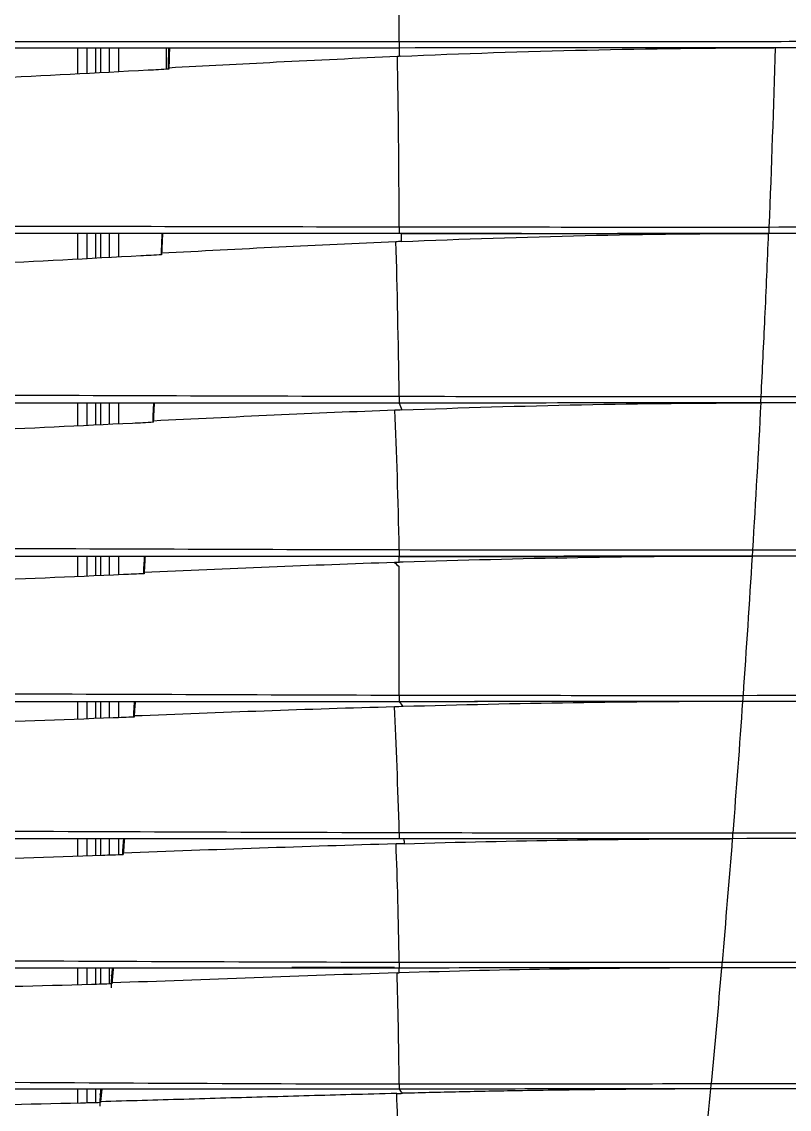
# Model space of a CAD drawing. Header units: millimetres. Extents: x 11242 to 497835, y 4200 to 105100.
# Drawn here: x 279405.5 to 279500.6, y 46053 to 46187.7 of the extents above; entities that cross this region are included whole.
import ezdxf

# ---------------------------------------------------------------- set-up
doc = ezdxf.new("R2010")
doc.units = ezdxf.units.MM
doc.header["$LTSCALE"] = 200
doc.layers.add('# LG-AIRCON', color=240, linetype='Continuous')
doc.layers.add('# 냉난방설비', color=4, linetype='Continuous')

# ---------------------------------------------------------------- blocks, each defined once
blk = doc.blocks.new('A$C7F214049')
at = {"layer": '# LG-AIRCON', "color": 0}
for p, q in [((992.45, 185.8), (992.45, 189)), ((993.57, 189), (993.57, 185.86)), ((994.68, 185.91), (994.68, 189)), ((995.28, 189), (995.28, 185.94)), ((996.39, 186), (996.39, 189)), ((997.5, 189), (997.5, 186.06)), ((1003.45, 186.36), (1003.45, 189)), ((1003.69, 187.15), (1003.71, 187.61)), ((992.45, 162.85), (992.45, 166)), ((993.57, 166), (993.57, 162.91)), ((994.68, 162.96), (994.68, 166)), ((995.28, 166), (995.28, 162.99)), ((996.39, 163.05), (996.39, 166)), ((997.5, 166), (997.5, 163.11)), ((1002.82, 164.63), (1002.79, 163.9)), ((1002.82, 164.54), (1002.8, 164.03)), ((992.45, 142.19), (992.45, 145)), ((993.57, 145), (993.57, 142.24)), ((994.68, 142.29), (994.68, 145)), ((995.28, 145), (995.28, 142.32)), ((996.39, 142.37), (996.39, 145)), ((997.5, 145), (997.5, 142.42)), ((992.45, 123.52), (992.45, 126)), ((993.57, 125.98), (993.57, 123.55)), ((994.68, 123.61), (994.68, 126)), ((995.28, 125.98), (995.28, 123.62)), ((996.39, 123.68), (996.39, 126)), ((997.5, 125.98), (997.5, 123.71)), ((1000.65, 125.13), (1000.61, 124.46)), ((1000.65, 125.03), (1000.62, 124.55)), ((992.45, 105.82), (992.45, 107.98)), ((993.57, 107.98), (993.57, 105.86)), ((994.68, 105.9), (994.68, 107.98)), ((995.28, 107.98), (995.28, 105.93)), ((996.39, 105.96), (996.39, 107.98)), ((997.5, 107.98), (997.5, 106)), ((992.45, 88.89), (992.45, 90.97)), ((993.57, 91), (993.57, 88.95)), ((994.68, 88.95), (994.68, 90.97)), ((995.28, 91), (995.28, 89)), ((996.39, 89), (996.39, 90.97)), ((997.5, 91), (997.5, 89.06)), ((998.07, 90.34), (998.02, 89.73)), ((998.06, 90.22), (998.02, 89.81)), ((992.45, 72.91), (992.45, 74.97)), ((993.57, 74.99), (993.57, 72.95)), ((994.68, 72.96), (994.68, 74.97)), ((995.28, 74.99), (995.28, 72.99)), ((996.39, 73.01), (996.39, 74.97)), ((1031.68, 75.05), (1018.98, 75.05)), ((1071.94, 75.03), (1071.94, 75.03)), ((992.45, 58.27), (992.45, 60)), ((993.57, 60), (993.57, 58.29)), ((994.68, 58.31), (994.68, 60)), ((995.28, 60), (995.28, 59.73))]:
    blk.add_line(p, q, dxfattribs=at)
for points, degree in [([(1032.29, 189.8), (1032.31, 197.86), (1032.31, 205.93), (1032.29, 214)], 3), ([(1003.75, 189), (1003.73, 188.32), (1003.71, 187.63)], 2), ([(1003.82, 189), (1003.79, 188.19), (1003.77, 187.38), (1003.74, 186.56)], 3), ([(1032.29, 189.8), (1042.83, 189.8), (1053.37, 189.81), (1063.9, 189.82)], 3), ([(1032.29, 189), (1032.29, 188.66), (1032.29, 188.32), (1032.29, 187.98)], 3), ([(1032.41, 187.98), (1047.82, 188.65), (1063.3, 189.02), (1078.7, 189.03)], 3), ([(1078.87, 189.03), (1078.65, 181.64), (1078.39, 174.23), (1078.09, 166.82)], 3), ([(1032.07, 187.97), (1032.14, 187.97), (1032.22, 187.98), (1032.29, 187.98)], 3), ([(1032.29, 166.84), (1032.25, 174.39), (1032.18, 181.7), (1032.07, 187.97)], 3), ([(1032.41, 187.98), (1032.37, 187.98), (1032.33, 187.98), (1032.29, 187.98)], 3), ([(1003.74, 186.56), (1003.74, 186.5), (1003.74, 186.44), (1003.75, 186.38)], 3), ([(1002.88, 166), (1002.85, 165.29), (1002.82, 164.57)], 2), ([(1002.96, 166), (1002.92, 165.19), (1002.89, 164.37), (1002.85, 163.56)], 3), ([(1032.29, 166.84), (1047.57, 166.82), (1062.84, 166.81), (1078.09, 166.82)], 3), ([(1047.44, 166.01), (1042.39, 166.01), (1037.34, 166), (1032.29, 166)], 3), ([(1032.52, 166), (1032.54, 165.67), (1032.55, 165.35), (1032.54, 165.02)], 3), ([(1032.54, 165.02), (1047.7, 165.66), (1062.91, 166.02), (1078.05, 166.03)], 3), ([(1078.05, 166.03), (1071.81, 166.03), (1065.57, 166.02), (1059.32, 166.02)], 3), ([(1078.05, 166.03), (1078.05, 166.03)], 1), ([(1031.88, 164.99), (1022.18, 164.59), (1012.51, 164.08), (1002.85, 163.56)], 3), ([(1032.54, 165.02), (1032.32, 165.01), (1032.1, 165), (1031.88, 164.99)], 3), ([(1032.29, 145.85), (1032.18, 152.71), (1032.05, 159.29), (1031.88, 164.99)], 3), ([(1002.85, 163.56), (1002.85, 163.5), (1002.85, 163.44), (1002.85, 163.38)], 3), ([(1032.29, 145.85), (1047.25, 145.82), (1062.2, 145.81), (1077.12, 145.82)], 3), ([(1001.84, 145), (1001.81, 144.41), (1001.78, 143.83)], 2), ([(1001.93, 144.98), (1001.89, 144.25), (1001.85, 143.52), (1001.81, 142.78)], 3), ([(1077.08, 145.03), (1062.17, 145.02), (1047.23, 145.01), (1032.29, 145)], 3), ([(1032.29, 145), (1032.4, 144.71), (1032.51, 144.43), (1032.62, 144.15)], 3), ([(1032.62, 144.15), (1047.43, 144.71), (1062.3, 145.02), (1077.08, 145.03)], 3), ([(1077.08, 145.03), (1076.77, 138.97), (1076.43, 132.89), (1076.06, 126.81)], 3), ([(1077.08, 145.03), (1077.08, 145.03), (1077.08, 145.03), (1077.08, 145.03)], 3), ([(1001.78, 143.83), (1001.75, 143.3)], 1), ([(1001.78, 143.79), (1001.77, 143.61), (1001.76, 143.44), (1001.75, 143.26)], 3), ([(1031.76, 144.12), (1021.76, 143.75), (1011.78, 143.27), (1001.81, 142.78)], 3), ([(1032.62, 144.15), (1032.33, 144.14), (1032.05, 144.13), (1031.76, 144.12)], 3), ([(1032.29, 126.84), (1032.14, 133.07), (1031.98, 139.02), (1031.76, 144.12)], 3), ([(1001.81, 142.78), (1001.81, 142.73), (1001.81, 142.67), (1001.81, 142.62)], 3), ([(1032.29, 126.84), (1046.89, 126.82), (1061.49, 126.8), (1076.06, 126.81)], 3), ([(1076.06, 126.81), (1094.24, 126.82), (1112.39, 126.83), (1130.49, 126.84)], 3), ([(1000.71, 126), (1000.68, 125.54), (1000.65, 125.08)], 2), ([(1075.79, 126.03), (1061.31, 126.02), (1046.8, 126.01), (1032.29, 126)], 3), ([(1032.29, 125.27), (1032.29, 125.51), (1032.29, 125.75), (1032.29, 126)], 3), ([(1076.01, 126.03), (1061.64, 126.02), (1047.19, 125.76), (1032.79, 125.28)], 3), ([(1076.01, 126.03), (1075.66, 120.3), (1075.28, 114.53), (1074.88, 108.79)], 3), ([(1075.79, 126.03), (1075.86, 126.03), (1075.94, 126.03), (1076.01, 126.03)], 3), ([(1130.49, 126.07), (1112.38, 126.06), (1094.21, 126.04), (1076.01, 126.03)], 3), ([(1076.01, 126.03), (1076.01, 126.03)], 1), ([(1031.7, 125.25), (1021.35, 124.9), (1011.01, 124.47), (1000.68, 124.01)], 3), ([(1000.68, 124.01), (1000.68, 123.96), (1000.68, 123.91), (1000.68, 123.85)], 3), ([(1032.29, 125.27), (1032.09, 125.26), (1031.9, 125.25), (1031.7, 125.25)], 3), ([(1031.7, 125.25), (1031.9, 125.06), (1032.09, 124.88), (1032.29, 124.69)], 3), ([(1032.79, 125.28), (1032.62, 125.28), (1032.45, 125.27), (1032.29, 125.27)], 3), ([(999.46, 108), (999.43, 107.66), (999.41, 107.33)], 2), ([(1032.29, 108.82), (1046.5, 108.79), (1060.7, 108.78), (1074.88, 108.79)], 3), ([(1074.82, 108.03), (1060.66, 108.02), (1046.48, 108.01), (1032.29, 108)], 3), ([(1032.29, 108), (1032.45, 107.79), (1032.62, 107.59), (1032.79, 107.39)], 3), ([(1074.82, 108.03), (1060.86, 108.02), (1046.8, 107.8), (1032.79, 107.39)], 3), ([(1074.82, 108.03), (1074.44, 102.6), (1074.04, 97.15), (1073.61, 91.73)], 3), ([(1130.49, 108.07), (1111.99, 108.06), (1093.42, 108.04), (1074.82, 108.03)], 3), ([(1074.82, 108.03), (1074.82, 108.03), (1074.82, 108.03), (1074.82, 108.03)], 3), ([(1074.88, 108.79), (1093.46, 108.8), (1112, 108.81), (1130.49, 108.82)], 3), ([(999.41, 107.28), (999.4, 107.13), (999.39, 106.99), (999.38, 106.85)], 3), ([(1031.68, 107.36), (1020.91, 107.06), (1010.17, 106.65), (999.43, 106.23)], 3), ([(1032.79, 107.4), (1032.42, 107.39), (1032.05, 107.37), (1031.68, 107.36)], 3), ([(1032.29, 91.79), (1032.12, 97.38), (1031.93, 102.75), (1031.68, 107.36)], 3), ([(999.43, 106.23), (999.44, 106.19), (999.44, 106.14), (999.44, 106.09)], 3), ([(1032.29, 91.79), (1046.07, 91.76), (1059.85, 91.74), (1073.61, 91.75)], 3), ([(1073.61, 91.75), (1092.61, 91.77), (1111.58, 91.79), (1130.49, 91.8)], 3), ([(998.12, 91), (998.09, 90.64), (998.06, 90.28)], 2), ([(998.24, 91), (998.19, 90.42), (998.14, 89.83), (998.09, 89.25)], 3), ([(1031.89, 90.38), (1020.61, 90.07), (1009.34, 89.65), (998.09, 89.25)], 3), ([(1032.91, 90.41), (1032.57, 90.4), (1032.23, 90.39), (1031.89, 90.38)], 3), ([(1032.29, 75.73), (1032.19, 80.97), (1032.07, 86.02), (1031.89, 90.38)], 3), ([(1073.3, 91.03), (1059.64, 91.02), (1045.97, 91.01), (1032.29, 91)], 3), ([(1032.83, 91), (1032.87, 90.8), (1032.89, 90.61), (1032.91, 90.41)], 3), ([(1032.91, 90.41), (1046.38, 90.79), (1059.87, 91.02), (1073.29, 91.03)], 3), ([(1073.55, 91.03), (1073.15, 85.91), (1072.72, 80.78), (1072.28, 75.7)], 3), ([(1073.55, 91.03), (1073.47, 91.03), (1073.38, 91.03), (1073.3, 91.03)], 3), ([(1130.49, 91.07), (1111.56, 91.05), (1092.57, 91.04), (1073.55, 91.03)], 3), ([(998.09, 89.25), (998.1, 89.19), (998.1, 89.13), (998.1, 89.08)], 3), ([(1032.29, 75.73), (1045.63, 75.71), (1058.96, 75.71), (1072.28, 75.72)], 3), ([(1072.28, 75.72), (1098.82, 75.75), (1125.3, 75.77), (1151.66, 75.81)], 3), ([(996.73, 75), (996.69, 74.55), (996.65, 74.1)], 2), ([(996.85, 74.98), (996.8, 74.38), (996.74, 73.77), (996.69, 73.16)], 3), ([(1032.01, 74.4), (1020.19, 74.03), (1008.43, 73.55), (996.69, 73.16)], 3), ([(1032.01, 74.4), (1032.1, 74.4), (1032.19, 74.4), (1032.29, 74.4)], 3), ([(1032.29, 60.65), (1032.23, 65.55), (1032.15, 70.32), (1032.01, 74.4)], 3), ([(1071.94, 75.03), (1058.74, 75.02), (1045.52, 75.01), (1032.29, 75)], 3), ([(1032.29, 74.4), (1032.29, 74.6), (1032.29, 74.8), (1032.29, 75)], 3), ([(1072.22, 75.03), (1071.8, 70.22), (1071.37, 65.42), (1070.92, 60.68)], 3), ([(1072.1, 75.03), (1072.05, 75.03), (1072, 75.03), (1071.94, 75.03)], 3), ([(1072.22, 75.03), (1072.18, 75.03), (1072.14, 75.03), (1072.1, 75.03)], 3), ([(1151.55, 75.08), (1125.21, 75.06), (1098.74, 75.05), (1072.22, 75.03)], 3), ([(996.65, 74.09), (996.61, 73.47)], 1), ([(996.65, 74.05), (996.64, 73.84), (996.63, 73.64), (996.61, 73.44)], 3), ([(996.69, 73.16), (996.69, 73.12), (996.69, 73.08), (996.69, 73.04)], 3), ([(1032.29, 60.64), (1045.17, 60.64), (1058.05, 60.67), (1070.92, 60.68)], 3), ([(1070.92, 60.68), (1097.45, 60.71), (1123.94, 60.75), (1150.34, 60.79)], 3), ([(995.24, 59.35), (995.21, 58.79)], 1), ([(995.24, 59.32), (995.23, 59.13), (995.22, 58.95), (995.21, 58.76)], 3), ([(995.31, 60), (995.28, 59.69), (995.24, 59.37)], 2), ([(995.43, 60), (995.38, 59.48), (995.33, 58.96), (995.28, 58.44)], 3), ([(1031.98, 59.46), (1032.22, 59.47), (1032.45, 59.47), (1032.68, 59.48)], 3), ([(1032.29, 46.64), (1032.21, 51.09), (1032.12, 55.49), (1031.98, 59.46)], 3), ([(1070.61, 60.03), (1057.84, 60.02), (1045.07, 60.01), (1032.29, 60)], 3), ([(1032.68, 59.48), (1032.55, 59.65), (1032.42, 59.82), (1032.29, 60)], 3), ([(1070.85, 60.03), (1070.42, 55.53), (1069.98, 51.04), (1069.54, 46.65)], 3), ([(1070.55, 60.03), (1070.56, 60.03)], 1), ([(1070.85, 60.03), (1070.77, 60.03), (1070.69, 60.03), (1070.61, 60.03)], 3), ([(1150.24, 60.08), (1123.85, 60.06), (1097.37, 60.04), (1070.85, 60.03)], 3), ([(995.28, 58.44), (995.28, 58.4), (995.28, 58.36), (995.28, 58.32)], 3)]:
    blk.add_open_spline(points, degree=degree, dxfattribs=at)
for points, knots in [([(923.8, 189.8), (941.89, 189.8), (959.98, 189.8), (996.14, 189.8), (1014.22, 189.8), (1032.29, 189.8)], [0, 0, 0, 0, 0.5, 0.5, 1, 1, 1, 1]), ([(1032.29, 189), (1014.22, 189), (996.14, 189), (959.98, 189), (941.89, 189), (923.8, 189)], [0, 0, 0, 0, 0.5, 0.5, 1, 1, 1, 1]), ([(1003.71, 187.61), (1003.71, 187.66), (1003.71, 187.71), (1003.72, 188.08), (1003.74, 188.41), (1003.75, 188.83), (1003.75, 188.91), (1003.75, 189)], [0, 0, 0, 0, 0.105618, 0.105618, 0.816744, 0.816744, 1, 1, 1, 1]), ([(1032.29, 189.8), (1032.29, 189.71), (1032.29, 189.53), (1032.29, 189.27), (1032.29, 189.05), (1032.29, 189.02), (1032.29, 189)], [0, 0, 0, 0, 0.200582, 0.434189, 0.700711, 1, 1, 1, 1]), ([(1157.89, 189.09), (1147.51, 189.08), (1137.08, 189.07), (1116.19, 189.06), (1105.73, 189.05), (1074.31, 189.03), (1053.31, 189.01), (1032.29, 189)], [0, 0, 0, 0, 0.25, 0.25, 0.5, 0.5, 1, 1, 1, 1]), ([(1063.9, 189.82), (1074.39, 189.82), (1084.86, 189.83), (1099.34, 189.84), (1103.37, 189.84), (1107.39, 189.84)], [0, 0, 0, 0, 0.722222, 0.722222, 1, 1, 1, 1]), ([(1003.74, 186.56), (1008.19, 186.8), (1012.64, 187.04), (1022.08, 187.52), (1027.07, 187.76), (1032.07, 187.97)], [0, 0, 0, 0, 0.47145, 0.47145, 1, 1, 1, 1]), ([(1003.75, 186.38), (1002.89, 186.33), (995.58, 185.94), (981.83, 185.21), (962.47, 184.31), (943.05, 183.67), (930.08, 183.5), (923.59, 183.5)], [0, 0, 0, 0, 0.032047, 0.274035, 0.516024, 0.758012, 1, 1, 1, 1]), ([(1003.69, 186.37), (1003.69, 186.38), (1003.69, 186.38), (1003.69, 186.49), (1003.69, 186.6), (1003.69, 186.8), (1003.69, 186.89), (1003.69, 187.04), (1003.69, 187.11), (1003.69, 187.15)], [0, 0, 0, 0, 0.008299, 0.008299, 0.338366, 0.338366, 0.669206, 0.669206, 1, 1, 1, 1]), ([(1032.29, 166), (1014.07, 166), (995.83, 166), (959.36, 166), (941.12, 166), (922.88, 166)], [0, 0, 0, 0, 0.5, 0.5, 1, 1, 1, 1]), ([(922.92, 167.02), (941.16, 167.02), (959.39, 167), (995.85, 166.92), (1014.08, 166.87), (1032.29, 166.84)], [0, 0, 0, 0, 0.5, 0.5, 1, 1, 1, 1]), ([(1002.88, 166), (1002.88, 165.95), (1002.88, 165.91), (1002.87, 165.64), (1002.86, 165.42), (1002.84, 164.98), (1002.83, 164.76), (1002.82, 164.54)], [0, 0, 0, 0, 0.096424, 0.096424, 0.548292, 0.548292, 1, 1, 1, 1]), ([(1032.29, 166.84), (1032.29, 166.75), (1032.29, 166.56), (1032.29, 166.29), (1032.29, 166.05), (1032.29, 166.02), (1032.29, 166)], [0, 0, 0, 0, 0.201469, 0.435378, 0.701607, 1, 1, 1, 1]), ([(1032.52, 166), (1037.44, 166), (1047.42, 166.01), (1062.6, 166.02), (1072.85, 166.03), (1078.05, 166.03)], [0, 0, 0, 0, 0.323657, 0.656978, 1, 1, 1, 1]), ([(1077.12, 145.82), (1077.29, 149.06), (1077.62, 155.8), (1077.91, 162.54), (1078.05, 166.03)], [0, 0, 0, 0, 0.480537, 1, 1, 1, 1]), ([(1078.09, 166.82), (1078.09, 166.69), (1078.08, 166.43), (1078.06, 166.1), (1078.06, 166.06), (1078.05, 166.03)], [0, 0, 0, 0, 0.313258, 0.646434, 1, 1, 1, 1]), ([(1157.11, 166.09), (1144.03, 166.08), (1130.86, 166.07), (1104.49, 166.05), (1091.28, 166.04), (1078.05, 166.03)], [0, 0, 0, 0, 0.5, 0.5, 1, 1, 1, 1]), ([(1078.09, 166.82), (1091.33, 166.83), (1104.56, 166.84), (1130.96, 166.86), (1144.14, 166.86), (1157.25, 166.87)], [0, 0, 0, 0, 0.5, 0.5, 1, 1, 1, 1]), ([(1002.85, 163.38), (1002, 163.33), (994.68, 162.94), (980.92, 162.21), (961.53, 161.31), (942.1, 160.67), (929.12, 160.5), (922.62, 160.5)], [0, 0, 0, 0, 0.032102, 0.274077, 0.516051, 0.758026, 1, 1, 1, 1]), ([(1002.8, 164.03), (1002.8, 163.99), (1002.79, 163.93), (1002.79, 163.79), (1002.79, 163.71), (1002.79, 163.54), (1002.79, 163.46), (1002.79, 163.38)], [0, 0, 0, 0, 0.349868, 0.349868, 0.699793, 0.699793, 1, 1, 1, 1]), ([(921.87, 146.1), (940.28, 146.1), (958.69, 146.06), (995.5, 145.96), (1013.9, 145.89), (1032.29, 145.85)], [0, 0, 0, 0, 0.5, 0.5, 1, 1, 1, 1]), ([(1032.29, 145.85), (1032.29, 145.76), (1032.29, 145.57), (1032.29, 145.29), (1032.29, 145.05), (1032.29, 145.02), (1032.29, 145)], [0, 0, 0, 0, 0.201625, 0.435584, 0.701762, 1, 1, 1, 1]), ([(1077.08, 145.03), (1077.08, 145.05), (1077.09, 145.1), (1077.1, 145.42), (1077.12, 145.69), (1077.12, 145.82)], [0, 0, 0, 0, 0.347257, 0.680379, 1, 1, 1, 1]), ([(1077.12, 145.82), (1090.37, 145.83), (1103.6, 145.83), (1130.02, 145.85), (1143.2, 145.85), (1156.32, 145.86)], [0, 0, 0, 0, 0.5, 0.5, 1, 1, 1, 1]), ([(1032.29, 145), (1013.89, 145), (995.48, 145), (958.65, 145), (940.23, 145), (921.81, 145)], [0, 0, 0, 0, 0.5, 0.5, 1, 1, 1, 1]), ([(1001.85, 145), (1001.84, 144.83), (1001.83, 144.66), (1001.81, 144.26), (1001.79, 144.02), (1001.78, 143.79)], [0, 0, 0, 0, 0.416719, 0.416719, 1, 1, 1, 1]), ([(1156.18, 145.09), (1143.08, 145.08), (1129.91, 145.07), (1103.53, 145.05), (1090.31, 145.04), (1077.08, 145.03)], [0, 0, 0, 0, 0.5, 0.5, 1, 1, 1, 1]), ([(1001.75, 143.27), (1001.75, 143.23), (1001.75, 143.17), (1001.74, 143.03), (1001.74, 142.95), (1001.74, 142.79), (1001.74, 142.7), (1001.74, 142.61)], [0, 0, 0, 0, 0.346969, 0.346969, 0.69399, 0.69399, 1, 1, 1, 1]), ([(1001.81, 142.62), (1000.96, 142.57), (993.63, 142.22), (979.85, 141.56), (960.45, 140.74), (941.01, 140.16), (928.01, 140), (921.52, 140)], [0, 0, 0, 0, 0.032065, 0.274049, 0.516032, 0.758016, 1, 1, 1, 1]), ([(920.71, 127.11), (939.31, 127.11), (957.91, 127.07), (995.11, 126.96), (1013.71, 126.89), (1032.29, 126.84)], [0, 0, 0, 0, 0.5, 0.5, 1, 1, 1, 1]), ([(1032.29, 126.84), (1032.29, 126.76), (1032.29, 126.57), (1032.29, 126.29), (1032.29, 126.05), (1032.29, 126.02), (1032.29, 126)], [0, 0, 0, 0, 0.201409, 0.435293, 0.701542, 1, 1, 1, 1]), ([(1076.06, 126.81), (1076.05, 126.68), (1076.04, 126.41), (1076.01, 126.1), (1076.01, 126.05), (1076.01, 126.03)], [0, 0, 0, 0, 0.321218, 0.654292, 1, 1, 1, 1]), ([(1032.29, 126), (1013.7, 126), (995.09, 126), (957.87, 126), (939.25, 126), (920.63, 126)], [0, 0, 0, 0, 0.5, 0.5, 1, 1, 1, 1]), ([(1000.71, 126), (1000.7, 125.86), (1000.69, 125.71), (1000.67, 125.39), (1000.66, 125.21), (1000.65, 125.03)], [0, 0, 0, 0, 0.44253, 0.44253, 1, 1, 1, 1]), ([(1000.8, 126), (1000.8, 126), (1000.8, 126), (1000.76, 125.34), (1000.72, 124.67), (1000.68, 124.01)], [0, 0, 0, 0, 0.000122, 0.000122, 1, 1, 1, 1]), ([(1032.29, 126), (1037.01, 126), (1046.58, 126.01), (1061.09, 126.02), (1070.85, 126.03), (1075.79, 126.03)], [0, 0, 0, 0, 0.325719, 0.65904, 1, 1, 1, 1]), ([(1000.62, 124.55), (1000.61, 124.51), (1000.61, 124.46), (1000.61, 124.33), (1000.61, 124.25), (1000.61, 124.08), (1000.61, 123.98), (1000.61, 123.87), (1000.61, 123.86), (1000.61, 123.85)], [0, 0, 0, 0, 0.322849, 0.322849, 0.645744, 0.645744, 0.967906, 0.967906, 1, 1, 1, 1]), ([(1032.29, 108.82), (1032.29, 110.34), (1032.29, 113.26), (1032.29, 117.43), (1032.29, 121.21), (1032.29, 123.57), (1032.29, 124.69)], [0, 0, 0, 0, 0.282848, 0.544238, 0.783422, 1, 1, 1, 1]), ([(1000.68, 123.85), (999.82, 123.82), (992.49, 123.5), (978.7, 122.9), (959.28, 122.17), (939.82, 121.64), (926.83, 121.5), (920.33, 121.5)], [0, 0, 0, 0, 0.032064, 0.274048, 0.516032, 0.758016, 1, 1, 1, 1]), ([(919.43, 109.12), (938.24, 109.12), (957.06, 109.08), (994.69, 108.95), (1013.5, 108.88), (1032.29, 108.82)], [0, 0, 0, 0, 0.5, 0.5, 1, 1, 1, 1]), ([(1032.29, 108), (1013.5, 108), (994.69, 108), (957.06, 108), (938.24, 108), (919.43, 108)], [0, 0, 0, 0, 0.5, 0.5, 1, 1, 1, 1]), ([(999.46, 108), (999.46, 107.95), (999.45, 107.9), (999.44, 107.66), (999.42, 107.47), (999.41, 107.28)], [0, 0, 0, 0, 0.215885, 0.215885, 1, 1, 1, 1]), ([(999.57, 108.01), (999.57, 108), (999.57, 108), (999.52, 107.41), (999.48, 106.82), (999.43, 106.23)], [0, 0, 0, 0, 0.003367, 0.003367, 1, 1, 1, 1]), ([(1032.29, 108.82), (1032.29, 108.74), (1032.29, 108.55), (1032.29, 108.28), (1032.29, 108.05), (1032.29, 108.02), (1032.29, 108)], [0, 0, 0, 0, 0.200901, 0.434614, 0.701031, 1, 1, 1, 1]), ([(1074.82, 108.03), (1062.33, 108.02), (1048.15, 108.01), (1033.95, 108), (1032.29, 108)], [0, 0, 0, 0, 0.882877, 1, 1, 1, 1]), ([(1074.88, 108.79), (1074.87, 108.66), (1074.85, 108.39), (1074.83, 108.09), (1074.83, 108.05), (1074.82, 108.03)], [0, 0, 0, 0, 0.326096, 0.659138, 1, 1, 1, 1]), ([(999.38, 106.85), (999.37, 106.82), (999.37, 106.77), (999.37, 106.64), (999.37, 106.57), (999.36, 106.4), (999.36, 106.3), (999.36, 106.17), (999.36, 106.13), (999.37, 106.09)], [0, 0, 0, 0, 0.295747, 0.295747, 0.591536, 0.591536, 0.886644, 0.886644, 1, 1, 1, 1]), ([(999.44, 106.09), (998.58, 106.06), (991.24, 105.78), (977.44, 105.24), (958.01, 104.59), (938.54, 104.12), (925.54, 104), (919.03, 104)], [0, 0, 0, 0, 0.032091, 0.274084, 0.516078, 0.758071, 1, 1, 1, 1]), ([(918.05, 92.11), (937.1, 92.11), (956.15, 92.06), (994.23, 91.93), (1013.27, 91.84), (1032.29, 91.79)], [0, 0, 0, 0, 0.5, 0.5, 1, 1, 1, 1]), ([(1032.29, 91.79), (1032.29, 91.7), (1032.29, 91.53), (1032.29, 91.27), (1032.29, 91.05), (1032.29, 91.02), (1032.29, 91)], [0, 0, 0, 0, 0.200184, 0.433658, 0.700314, 1, 1, 1, 1]), ([(1073.61, 91.75), (1073.6, 91.63), (1073.58, 91.37), (1073.56, 91.09), (1073.56, 91.05), (1073.55, 91.03)], [0, 0, 0, 0, 0.328998, 0.662025, 1, 1, 1, 1]), ([(1032.29, 91), (1013.27, 91), (994.23, 91), (956.15, 91), (937.1, 91), (918.05, 91)], [0, 0, 0, 0, 0.5, 0.5, 1, 1, 1, 1]), ([(998.12, 91), (998.12, 90.9), (998.11, 90.81), (998.09, 90.55), (998.07, 90.39), (998.06, 90.22)], [0, 0, 0, 0, 0.373661, 0.373661, 1, 1, 1, 1]), ([(1073.3, 91.03), (1073.3, 91.03), (1073.3, 91.03), (1073.3, 91.03), (1073.3, 91.03), (1073.3, 91.03)], [0, 0, 0, 0, 0.720259, 0.720259, 1, 1, 1, 1]), ([(917.66, 87.5), (924.17, 87.5), (937.18, 87.57), (956.64, 87.87), (976.07, 88.35), (989.89, 88.8), (997.23, 89.05), (998.1, 89.08)], [0, 0, 0, 0, 0.241875, 0.483824, 0.725773, 0.967722, 1, 1, 1, 1]), ([(998.02, 89.81), (998.02, 89.77), (998.02, 89.72), (998.01, 89.59), (998.01, 89.51), (998.01, 89.34), (998.01, 89.24), (998.01, 89.12), (998.01, 89.1), (998.01, 89.07)], [0, 0, 0, 0, 0.309691, 0.309691, 0.619434, 0.619434, 0.928334, 0.928334, 1, 1, 1, 1]), ([(916.62, 76.11), (935.9, 76.11), (955.19, 76.03), (993.75, 75.86), (1013.03, 75.77), (1032.29, 75.73)], [0, 0, 0, 0, 0.5, 0.5, 1, 1, 1, 1]), ([(1032.29, 75.73), (1032.29, 75.62), (1032.29, 75.39), (1032.29, 75.08), (1032.29, 75.03), (1032.29, 75)], [0, 0, 0, 0, 0.273489, 0.607021, 1, 1, 1, 1]), ([(1072.28, 75.72), (1072.27, 75.6), (1072.25, 75.35), (1072.23, 75.08), (1072.22, 75.05), (1072.22, 75.03)], [0, 0, 0, 0, 0.332388, 0.665415, 1, 1, 1, 1]), ([(1032.29, 75), (1013.03, 75), (993.75, 75), (955.19, 75), (935.9, 75), (916.62, 75)], [0, 0, 0, 0, 0.5, 0.5, 1, 1, 1, 1]), ([(996.74, 75), (996.73, 74.96), (996.73, 74.92), (996.7, 74.6), (996.68, 74.32), (996.65, 74.05)], [0, 0, 0, 0, 0.133541, 0.133541, 1, 1, 1, 1]), ([(1071.94, 75.03), (1065.34, 75.02), (1058.74, 74.95), (1045.52, 74.78), (1038.91, 74.61), (1032.29, 74.4)], [0, 0, 0, 0, 0.5, 0.5, 1, 1, 1, 1]), ([(996.69, 73.04), (995.85, 73.01), (988.53, 72.79), (977.99, 72.52), (965.03, 72.28), (955.29, 72.15), (945.54, 72.06), (935.77, 72.02), (926, 72), (919.49, 72), (916.23, 72)], [0, 0, 0, 0, 0.03148, 0.273623, 0.394695, 0.515767, 0.636839, 0.757911, 0.878983, 1, 1, 1, 1]), ([(996.61, 73.44), (996.61, 73.39), (996.61, 73.32), (996.6, 73.16), (996.6, 73.07), (996.6, 72.88), (996.6, 72.78), (996.6, 72.64), (996.6, 72.59), (996.6, 72.54)], [0, 0, 0, 0, 0.289054, 0.289054, 0.578222, 0.578222, 0.865626, 0.865626, 1, 1, 1, 1]), ([(996.65, 74.05), (996.65, 74.05), (996.65, 74.05), (996.65, 74.07), (996.65, 74.09), (996.65, 74.1)], [0, 0, 0, 0, 0.204828, 0.204828, 1, 1, 1, 1]), ([(915.13, 61.03), (934.67, 61.03), (954.2, 61.01), (993.26, 60.8), (1012.78, 60.67), (1032.29, 60.64)], [0, 0, 0, 0, 0.5, 0.5, 1, 1, 1, 1]), ([(1032.29, 60.64), (1032.29, 60.55), (1032.29, 60.34), (1032.29, 60.07), (1032.29, 60.02), (1032.29, 60)], [0, 0, 0, 0, 0.271855, 0.605374, 1, 1, 1, 1]), ([(1070.92, 60.68), (1070.91, 60.56), (1070.88, 60.33), (1070.86, 60.08), (1070.85, 60.04), (1070.85, 60.03)], [0, 0, 0, 0, 0.334477, 0.667511, 1, 1, 1, 1]), ([(1032.29, 60), (1012.78, 60), (993.26, 60), (954.2, 60), (934.67, 60), (915.13, 60)], [0, 0, 0, 0, 0.5, 0.5, 1, 1, 1, 1]), ([(995.31, 60), (995.29, 59.8), (995.27, 59.6), (995.25, 59.37), (995.24, 59.34), (995.24, 59.32)], [0, 0, 0, 0, 0.878609, 0.878609, 1, 1, 1, 1]), ([(995.24, 59.32), (995.24, 59.32), (995.24, 59.32), (995.24, 59.34), (995.24, 59.36), (995.24, 59.37)], [0, 0, 0, 0, 0.162507, 0.162507, 1, 1, 1, 1]), ([(1031.98, 59.46), (1030.09, 59.41), (1028.2, 59.36), (1022.86, 59.22), (1019.4, 59.12), (1012.51, 58.93), (1009.06, 58.83), (1002.17, 58.63), (998.72, 58.53), (995.28, 58.44)], [0, 0, 0, 0, 0.154356, 0.154356, 0.436249, 0.436249, 0.718129, 0.718129, 1, 1, 1, 1]), ([(1070.61, 60.03), (1069.76, 60.03), (1068.9, 60.02), (1067.2, 60.02), (1066.34, 60.01), (1064.64, 60), (1063.78, 60), (1061.22, 59.98), (1059.51, 59.96), (1056.09, 59.92), (1054.39, 59.9), (1050.97, 59.86), (1049.26, 59.83), (1045.09, 59.76), (1042.63, 59.71), (1037.7, 59.6), (1035.24, 59.54), (1032.75, 59.48), (1032.72, 59.48), (1032.68, 59.48)], [0, 0, 0, 0, 0.067603, 0.067603, 0.135207, 0.135207, 0.20281, 0.20281, 0.338021, 0.338021, 0.473232, 0.473232, 0.608444, 0.608444, 0.802914, 0.802914, 0.997463, 0.997463, 1, 1, 1, 1]), ([(1070.61, 60.03), (1070.61, 60.03), (1070.61, 60.03), (1070.61, 60.03), (1070.61, 60.03), (1070.61, 60.03), (1070.61, 60.03), (1070.61, 60.03)], [0, 0, 0, 0, 0.108262, 0.108262, 0.347509, 0.347509, 1, 1, 1, 1]), ([(995.28, 58.32), (994.45, 58.3), (987.13, 58.12), (973.32, 57.84), (953.83, 57.6), (937.56, 57.52), (924.54, 57.5), (918.03, 57.5), (914.77, 57.5)], [0, 0, 0, 0, 0.031154, 0.273366, 0.515577, 0.757789, 0.878894, 1, 1, 1, 1]), ([(995.21, 58.76), (995.21, 58.71), (995.21, 58.64), (995.2, 58.49), (995.2, 58.4), (995.2, 58.21), (995.2, 58.11), (995.2, 57.96), (995.2, 57.92), (995.2, 57.88)], [0, 0, 0, 0, 0.29349, 0.29349, 0.587046, 0.587046, 0.879579, 0.879579, 1, 1, 1, 1])]:
    blk.add_open_spline(points, degree=3, knots=knots, dxfattribs=at)
blk = doc.blocks.new('냉난방설비')
at = {"layer": '# 냉난방설비', "color": 8}
blk.add_blockref('A$C7F214049', (278420, -72804.52), dxfattribs=at)

msp = doc.modelspace()

# ---------------------------------------------------------------- block references
msp.add_blockref('냉난방설비', (0, 118800))

doc.saveas('drawing.dxf')
